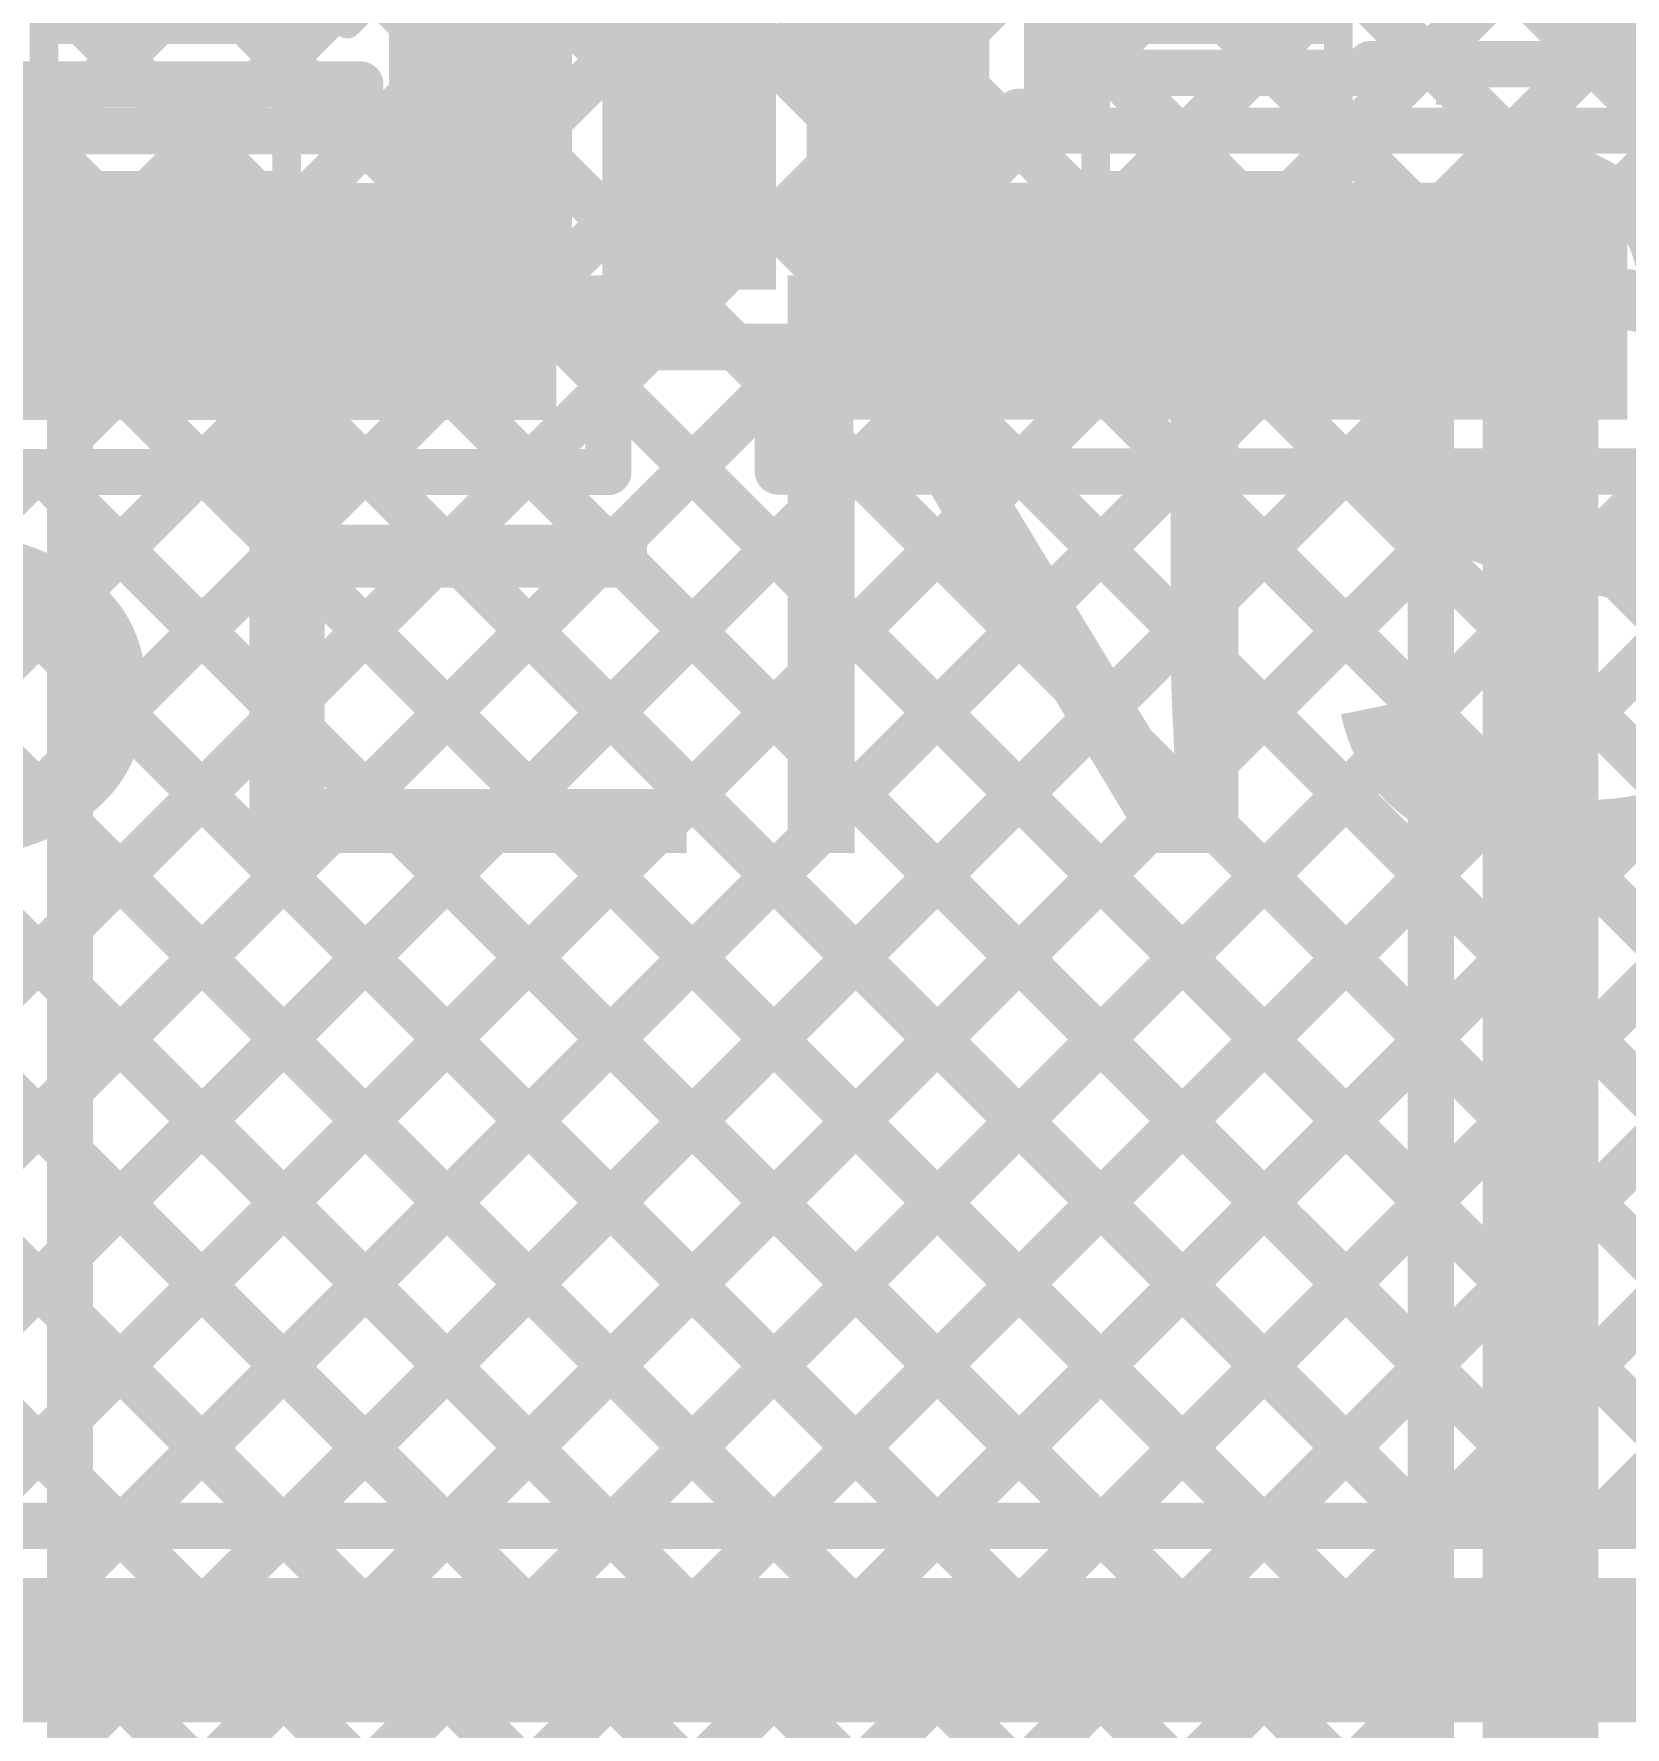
# Model space of a CAD drawing. Header units: millimetres. Extents: x -0.08 to 7.12, y -0.08 to 3.98.
# Drawn here: x 5.6952 to 5.9706, y 3.3497 to 3.6427 of the extents above; entities that cross this region are included whole.
import ezdxf

# ---------------------------------------------------------------- set-up
doc = ezdxf.new("R2010")
doc.units = ezdxf.units.MM
doc.header["$MEASUREMENT"] = 0
for name, color, linetype in [('BottomLayer', 5, 'Continuous'), ('TopLayer', 1, 'Continuous'), ('TopOverlay', 2, 'Continuous'), ('TopPaste', 8, 'Continuous'), ('TopSolder', 216, 'Continuous'), ('ViaHoleLayer', 16, 'Continuous')]:
    doc.layers.add(name, color=color, linetype=linetype)
doc.styles.add('Arial', font='', dxfattribs={"height": 0.2})
doc.styles.get('Arial').set_extended_font_data('Arial')

# ---------------------------------------------------------------- blocks, each defined once
blk = doc.blocks.new('DFN_6_EP_2_2__38')
at = {"layer": 'TopLayer'}
for points in [[(-0.01102, 0.02697), (0.01102, 0.02697), (0.01102, -0.02697), (-0.01102, -0.02697)], [(-0.04793, 0.02559), (-0.02431, 0.02559), (-0.02431, 0.01378), (-0.04793, 0.01378)], [(0.02431, 0.02559), (0.04793, 0.02559), (0.04793, 0.01378), (0.02431, 0.01378)], [(-0.04793, 0.00591), (-0.02431, 0.00591), (-0.02431, -0.00591), (-0.04793, -0.00591)], [(0.02431, 0.00591), (0.04793, 0.00591), (0.04793, -0.00591), (0.02431, -0.00591)], [(-0.04793, -0.01378), (-0.02431, -0.01378), (-0.02431, -0.02559), (-0.04793, -0.02559)], [(0.02431, -0.01378), (0.04793, -0.01378), (0.04793, -0.02559), (0.02431, -0.02559)]]:
    blk.add_hatch(color=1, dxfattribs=at).paths.add_polyline_path(points)
at = {"layer": 'TopPaste'}
for points in [[(-0.01102, 0.02697), (0.01102, 0.02697), (0.01102, -0.02697), (-0.01102, -0.02697)], [(-0.04793, 0.02559), (-0.02431, 0.02559), (-0.02431, 0.01378), (-0.04793, 0.01378)], [(0.02431, 0.02559), (0.04793, 0.02559), (0.04793, 0.01378), (0.02431, 0.01378)], [(-0.04793, 0.00591), (-0.02431, 0.00591), (-0.02431, -0.00591), (-0.04793, -0.00591)], [(0.02431, 0.00591), (0.04793, 0.00591), (0.04793, -0.00591), (0.02431, -0.00591)], [(-0.04793, -0.01378), (-0.02431, -0.01378), (-0.02431, -0.02559), (-0.04793, -0.02559)], [(0.02431, -0.01378), (0.04793, -0.01378), (0.04793, -0.02559), (0.02431, -0.02559)]]:
    blk.add_hatch(color=8, dxfattribs=at).paths.add_polyline_path(points)
at = {"layer": 'TopSolder'}
for points in [[(-0.05193, 0.02959), (-0.02031, 0.02959), (-0.02031, 0.00978), (-0.05193, 0.00978)], [(-0.01502, 0.03097), (0.01502, 0.03097), (0.01502, -0.03097), (-0.01502, -0.03097)], [(0.02031, 0.02959), (0.05193, 0.02959), (0.05193, 0.00978), (0.02031, 0.00978)], [(-0.05193, 0.00991), (-0.02031, 0.00991), (-0.02031, -0.00991), (-0.05193, -0.00991)], [(0.02031, 0.00991), (0.05193, 0.00991), (0.05193, -0.00991), (0.02031, -0.00991)], [(-0.05193, -0.00978), (-0.02031, -0.00978), (-0.02031, -0.02959), (-0.05193, -0.02959)], [(0.02031, -0.00978), (0.05193, -0.00978), (0.05193, -0.02959), (0.02031, -0.02959)]]:
    blk.add_hatch(color=216, dxfattribs=at).paths.add_polyline_path(points)
at = {"layer": 'TopOverlay', "const_width": 0.005}
for points in [[(-0.03937, 0.03137), (-0.03937, 0.03937)], [(-0.03937, 0.03937), (0.03937, 0.03937)], [(0.03937, 0.03137), (0.03937, 0.03937)], [(-0.05917, 0.015), (-0.05917, 0.025)], [(-0.05917, 0.025), (-0.05417, 0.02)], [(-0.05917, 0.015), (-0.05417, 0.02)], [(-0.03937, -0.03937), (-0.03937, -0.03137)], [(0.03937, -0.03937), (0.03937, -0.03137)], [(-0.03937, -0.03937), (0.03937, -0.03937)]]:
    blk.add_lwpolyline(points, dxfattribs=at)
at = {"layer": 'TopOverlay', "const_width": 0.0025}
for points in [[(-0.04062, 0.03937, 1), (-0.03812, 0.03937, 1)], [(-0.04062, 0.03937, 1), (-0.03812, 0.03937, 1)], [(0.03812, 0.03937, 1), (0.04062, 0.03937, 1)], [(0.03812, 0.03937, 1), (0.04062, 0.03937, 1)], [(-0.04062, 0.03137, 1), (-0.03812, 0.03137, 1)], [(0.03812, 0.03137, 1), (0.04062, 0.03137, 1)], [(-0.06042, 0.025, 1), (-0.05792, 0.025, 1)], [(-0.06042, 0.025, 1), (-0.05792, 0.025, 1)], [(-0.05542, 0.02, 1), (-0.05292, 0.02, 1)], [(-0.05542, 0.02, 1), (-0.05292, 0.02, 1)], [(-0.06042, 0.015, 1), (-0.05792, 0.015, 1)], [(-0.06042, 0.015, 1), (-0.05792, 0.015, 1)], [(-0.04062, -0.03137, 1), (-0.03812, -0.03137, 1)], [(0.03812, -0.03137, 1), (0.04062, -0.03137, 1)], [(-0.04062, -0.03937, 1), (-0.03812, -0.03937, 1)], [(-0.04062, -0.03937, 1), (-0.03812, -0.03937, 1)], [(0.03812, -0.03937, 1), (0.04062, -0.03937, 1)], [(0.03812, -0.03937, 1), (0.04062, -0.03937, 1)]]:
    blk.add_lwpolyline(points, format="xyb", close=True, dxfattribs=at)
blk = doc.blocks.new('R___0603_51')
at = {"layer": 'TopLayer'}
for points in [[(-0.015, 0.0175), (-0.015, -0.0175), (-0.045, -0.0175), (-0.045, 0.0175)], [(0.045, 0.0175), (0.045, -0.0175), (0.015, -0.0175), (0.015, 0.0175)]]:
    blk.add_hatch(color=1, dxfattribs=at).paths.add_polyline_path(points)
at = {"layer": 'TopPaste'}
for points in [[(-0.015, 0.0175), (-0.015, -0.0175), (-0.045, -0.0175), (-0.045, 0.0175)], [(0.045, 0.0175), (0.045, -0.0175), (0.015, -0.0175), (0.015, 0.0175)]]:
    blk.add_hatch(color=8, dxfattribs=at).paths.add_polyline_path(points)
at = {"layer": 'TopSolder'}
for points in [[(-0.011, 0.0215), (-0.011, -0.0215), (-0.049, -0.0215), (-0.049, 0.0215)], [(0.049, 0.0215), (0.049, -0.0215), (0.011, -0.0215), (0.011, 0.0215)]]:
    blk.add_hatch(color=216, dxfattribs=at).paths.add_polyline_path(points)
at = {"layer": 'TopOverlay', "const_width": 0.005}
for points in [[(-0.048, 0.021), (-0.048, -0.021)], [(-0.048, 0.021), (0.048, 0.021)], [(0.048, 0.021), (0.048, -0.021)], [(-0.048, -0.021), (0.048, -0.021)]]:
    blk.add_lwpolyline(points, dxfattribs=at)
at = {"layer": 'TopOverlay', "const_width": 0.0025}
for points in [[(-0.04925, 0.021, 1), (-0.04675, 0.021, 1)], [(-0.04925, 0.021, 1), (-0.04675, 0.021, 1)], [(0.04675, 0.021, 1), (0.04925, 0.021, 1)], [(0.04675, 0.021, 1), (0.04925, 0.021, 1)], [(-0.04925, -0.021, 1), (-0.04675, -0.021, 1)], [(-0.04925, -0.021, 1), (-0.04675, -0.021, 1)], [(0.04675, -0.021, 1), (0.04925, -0.021, 1)], [(0.04675, -0.021, 1), (0.04925, -0.021, 1)]]:
    blk.add_lwpolyline(points, format="xyb", close=True, dxfattribs=at)
blk = doc.blocks.new('R___0603_52')
at = {"layer": 'TopLayer'}
for points in [[(-0.015, 0.0175), (-0.015, -0.0175), (-0.045, -0.0175), (-0.045, 0.0175)], [(0.045, 0.0175), (0.045, -0.0175), (0.015, -0.0175), (0.015, 0.0175)]]:
    blk.add_hatch(color=1, dxfattribs=at).paths.add_polyline_path(points)
at = {"layer": 'TopPaste'}
for points in [[(-0.015, 0.0175), (-0.015, -0.0175), (-0.045, -0.0175), (-0.045, 0.0175)], [(0.045, 0.0175), (0.045, -0.0175), (0.015, -0.0175), (0.015, 0.0175)]]:
    blk.add_hatch(color=8, dxfattribs=at).paths.add_polyline_path(points)
at = {"layer": 'TopSolder'}
for points in [[(-0.011, 0.0215), (-0.011, -0.0215), (-0.049, -0.0215), (-0.049, 0.0215)], [(0.049, 0.0215), (0.049, -0.0215), (0.011, -0.0215), (0.011, 0.0215)]]:
    blk.add_hatch(color=216, dxfattribs=at).paths.add_polyline_path(points)
at = {"layer": 'TopOverlay', "const_width": 0.005}
for points in [[(-0.048, 0.021), (-0.048, -0.021)], [(-0.048, 0.021), (0.048, 0.021)], [(0.048, 0.021), (0.048, -0.021)], [(-0.048, -0.021), (0.048, -0.021)]]:
    blk.add_lwpolyline(points, dxfattribs=at)
at = {"layer": 'TopOverlay', "const_width": 0.0025}
for points in [[(-0.04925, 0.021, 1), (-0.04675, 0.021, 1)], [(-0.04925, 0.021, 1), (-0.04675, 0.021, 1)], [(0.04675, 0.021, 1), (0.04925, 0.021, 1)], [(0.04675, 0.021, 1), (0.04925, 0.021, 1)], [(-0.04925, -0.021, 1), (-0.04675, -0.021, 1)], [(-0.04925, -0.021, 1), (-0.04675, -0.021, 1)], [(0.04675, -0.021, 1), (0.04925, -0.021, 1)], [(0.04675, -0.021, 1), (0.04925, -0.021, 1)]]:
    blk.add_lwpolyline(points, format="xyb", close=True, dxfattribs=at)

msp = doc.modelspace()

# ---------------------------------------------------------------- hatches: boundary and pattern name
at = {"layer": 'BottomLayer'}
h = msp.add_hatch(color=5, dxfattribs=at)
edge = h.paths.add_edge_path()
edge.add_arc((5.956, 3.599), 0.01181, 0, 360)
at = {"layer": 'TopLayer'}
for points in [[(5.78567, 3.61691), (5.662, 3.61691), (5.662, 3.57591), (5.78567, 3.57591)], [(5.833, 3.576), (5.971, 3.576), (5.971, 3.617), (5.833, 3.617)]]:
    msp.add_hatch(color=1, dxfattribs=at).paths.add_polyline_path(points)
h = msp.add_hatch(color=1, dxfattribs=at)
edge = h.paths.add_edge_path()
edge.add_arc((5.956, 3.599), 0.01181, 0, 360)
at = {"layer": 'ViaHoleLayer'}
h = msp.add_hatch(color=16, dxfattribs=at)
edge = h.paths.add_edge_path()
edge.add_arc((5.956, 3.599), 0.00591, 0, 360)

# ---------------------------------------------------------------- linework, layer by layer
at = {"layer": 'BottomLayer'}
for points, const_width in [([(5.66165, 3.7435), (5.937, 3.46815)], 0.008), ([(5.68993, 3.7435), (5.937, 3.49643)], 0.008), ([(5.71821, 3.7435), (5.937, 3.52471)], 0.008), ([(5.69053, 3.61875), (5.80519, 3.73341)], 0.008), ([(5.64663, 3.73023), (5.937, 3.43986)], 0.008), ([(5.63249, 3.71609), (5.937, 3.41158)], 0.008), ([(5.70146, 3.60139), (5.81181, 3.71175)], 0.008), ([(5.7015, 3.57315), (5.8079, 3.67955)], 0.008), ([(5.7015, 3.54487), (5.81424, 3.65761)], 0.008), ([(5.6675, 3.65279), (5.937, 3.38329)], 0.008), ([(5.7015, 3.4883), (5.8667, 3.6535)], 0.008), ([(5.7015, 3.40345), (5.95155, 3.6535)], 0.008), ([(5.7015, 3.46001), (5.89499, 3.6535)], 0.008), ([(5.7015, 3.43173), (5.92327, 3.6535)], 0.008), ([(5.7015, 3.37516), (5.97984, 3.6535)], 0.008), ([(5.86478, 3.6535), (5.937, 3.58128)], 0.008), ([(5.89307, 3.6535), (5.93769, 3.60888)], 0.008), ([(5.92135, 3.6535), (5.95506, 3.61979)], 0.008), ([(5.94964, 3.6535), (6.39001, 3.21313)], 0.008), ([(5.96948, 3.61486), (6.00812, 3.6535)], 0.008), ([(5.7015, 3.51658), (5.83412, 3.6492)], 0.008), ([(5.83994, 3.65006), (5.937, 3.553)], 0.008), ([(5.956, 3.2422), (5.956, 3.599)], 0.02), ([(5.7015, 3.13491), (5.7015, 3.6)], 0.008), ([(5.7015, 3.59051), (5.937, 3.35501)], 0.008), ([(5.937, 3.25023), (5.937, 3.59051)], 0.008), ([(5.7015, 3.34688), (5.937, 3.58238)], 0.008), ([(5.7015, 3.56222), (5.937, 3.32672)], 0.008), ([(5.7015, 3.31859), (5.937, 3.55409)], 0.008), ([(5.7015, 3.53394), (5.937, 3.29844)], 0.008), ([(5.7015, 3.29031), (5.937, 3.52581)], 0.008), ([(5.7015, 3.50566), (5.937, 3.27016)], 0.008), ([(5.7015, 3.26202), (5.937, 3.49752)], 0.008), ([(5.7015, 3.47737), (5.93542, 3.24345)], 0.008), ([(5.7015, 3.23374), (5.937, 3.46924)], 0.008), ([(5.7015, 3.44909), (5.9372, 3.21339)], 0.008), ([(5.7015, 3.20546), (5.937, 3.44096)], 0.008), ([(5.7015, 3.4208), (5.9372, 3.18511)], 0.008), ([(5.7015, 3.17717), (5.937, 3.41267)], 0.008), ([(5.7015, 3.39252), (5.9372, 3.15682)], 0.008), ([(5.7015, 3.14889), (5.937, 3.38439)], 0.008), ([(5.7015, 3.36423), (5.9372, 3.12854)], 0.008), ([(5.70865, 3.12775), (5.937, 3.3561)], 0.008)]:
    msp.add_lwpolyline(points, dxfattribs=dict(at, const_width=const_width))
at = {"layer": 'BottomLayer', "const_width": 0.008}
for points in [[(5.6675, 3.61749, -0.610096), (5.7015, 3.6)], [(5.937, 3.59051, -1.235776), (5.97681, 3.599)]]:
    msp.add_lwpolyline(points, format="xyb", dxfattribs=at)
at = {"layer": 'BottomLayer'}
for points, const_width in [([(5.95306, 3.61979, 1), (5.95706, 3.61979, 1)], 0.004), ([(5.96748, 3.61486, 1), (5.97148, 3.61486, 1)], 0.004), ([(5.93569, 3.60888, 1), (5.93969, 3.60888, 1)], 0.004), ([(5.951, 3.599, 1), (5.961, 3.599, 1)], 0.01), ([(5.69946, 3.60139, 1), (5.70345, 3.60139, 1)], 0.004), ([(5.6995, 3.6, 1), (5.7035, 3.6, 1)], 0.004), ([(5.6995, 3.6, 1), (5.7035, 3.6, 1)], 0.004), ([(5.6995, 3.59051, 1), (5.7035, 3.59051, 1)], 0.004), ([(5.935, 3.59051, 1), (5.939, 3.59051, 1)], 0.004), ([(5.935, 3.59051, 1), (5.939, 3.59051, 1)], 0.004), ([(5.935, 3.58238, 1), (5.939, 3.58238, 1)], 0.004), ([(5.935, 3.58128, 1), (5.939, 3.58128, 1)], 0.004), ([(5.6995, 3.57315, 1), (5.7035, 3.57315, 1)], 0.004), ([(5.6995, 3.56222, 1), (5.7035, 3.56222, 1)], 0.004), ([(5.935, 3.55409, 1), (5.939, 3.55409, 1)], 0.004), ([(5.935, 3.553, 1), (5.939, 3.553, 1)], 0.004), ([(5.6995, 3.54487, 1), (5.7035, 3.54487, 1)], 0.004), ([(5.6995, 3.53394, 1), (5.7035, 3.53394, 1)], 0.004), ([(5.935, 3.52581, 1), (5.939, 3.52581, 1)], 0.004), ([(5.935, 3.52471, 1), (5.939, 3.52471, 1)], 0.004), ([(5.6995, 3.51658, 1), (5.7035, 3.51658, 1)], 0.004), ([(5.6995, 3.50566, 1), (5.7035, 3.50566, 1)], 0.004), ([(5.935, 3.49752, 1), (5.939, 3.49752, 1)], 0.004), ([(5.935, 3.49643, 1), (5.939, 3.49643, 1)], 0.004), ([(5.6995, 3.4883, 1), (5.7035, 3.4883, 1)], 0.004), ([(5.6995, 3.47737, 1), (5.7035, 3.47737, 1)], 0.004), ([(5.935, 3.46924, 1), (5.939, 3.46924, 1)], 0.004), ([(5.935, 3.46815, 1), (5.939, 3.46815, 1)], 0.004), ([(5.6995, 3.46001, 1), (5.7035, 3.46001, 1)], 0.004), ([(5.6995, 3.44909, 1), (5.7035, 3.44909, 1)], 0.004), ([(5.935, 3.44096, 1), (5.939, 3.44096, 1)], 0.004), ([(5.935, 3.43986, 1), (5.939, 3.43986, 1)], 0.004), ([(5.6995, 3.43173, 1), (5.7035, 3.43173, 1)], 0.004), ([(5.6995, 3.4208, 1), (5.7035, 3.4208, 1)], 0.004), ([(5.935, 3.41267, 1), (5.939, 3.41267, 1)], 0.004), ([(5.935, 3.41158, 1), (5.939, 3.41158, 1)], 0.004), ([(5.6995, 3.40345, 1), (5.7035, 3.40345, 1)], 0.004), ([(5.6995, 3.39252, 1), (5.7035, 3.39252, 1)], 0.004), ([(5.935, 3.38439, 1), (5.939, 3.38439, 1)], 0.004), ([(5.935, 3.38329, 1), (5.939, 3.38329, 1)], 0.004), ([(5.6995, 3.37516, 1), (5.7035, 3.37516, 1)], 0.004), ([(5.6995, 3.36423, 1), (5.7035, 3.36423, 1)], 0.004), ([(5.935, 3.3561, 1), (5.939, 3.3561, 1)], 0.004), ([(5.935, 3.35501, 1), (5.939, 3.35501, 1)], 0.004), ([(5.6995, 3.34688, 1), (5.7035, 3.34688, 1)], 0.004)]:
    msp.add_lwpolyline(points, format="xyb", close=True, dxfattribs=dict(at, const_width=const_width))
at = {"layer": 'TopLayer'}
for points, const_width in [([(5.8735, 3.636), (5.8735, 3.684)], 0.008), ([(5.87059, 3.62924), (5.87059, 3.66906)], 0.008), ([(5.80866, 3.64313), (5.81468, 3.64915)], 0.01), ([(5.87059, 3.64769), (5.8735, 3.64478)], 0.008), ([(5.80866, 3.62946), (5.80866, 3.64313)], 0.01), ([(5.68179, 3.6385), (5.69439, 3.62591)], 0.008), ([(5.82398, 3.3845), (6.07698, 3.6375)], 0.008), ([(5.85226, 3.3845), (6.10526, 3.6375)], 0.008), ([(5.88054, 3.3845), (6.13354, 3.6375)], 0.008), ([(5.90883, 3.3845), (6.16183, 3.6375)], 0.008), ([(5.92405, 3.626), (5.93555, 3.6375)], 0.008), ([(5.9265, 3.6375), (6.44257, 3.6375)], 0.008), ([(5.93711, 3.3845), (6.19011, 3.6375)], 0.008), ([(5.93735, 3.6375), (5.94885, 3.626)], 0.008), ([(5.95234, 3.626), (5.96384, 3.6375)], 0.008), ([(5.9654, 3.3845), (6.2184, 3.6375)], 0.008), ([(5.96564, 3.6375), (5.97714, 3.626)], 0.008), ([(5.691, 3.634), (5.748, 3.634)], 0.008), ([(5.691, 3.634), (5.748, 3.634)], 0.008), ([(5.69769, 3.62591), (5.70578, 3.634)], 0.008), ([(5.71458, 3.634), (5.72267, 3.62591)], 0.008), ([(5.72597, 3.62591), (5.73406, 3.634)], 0.008), ([(5.74286, 3.634), (5.75096, 3.62591)], 0.008), ([(5.748, 3.634), (5.75173, 3.634)], 0.008), ([(5.75173, 3.62591), (5.75173, 3.634)], 0.008), ([(5.86749, 3.626), (5.87749, 3.636)], 0.008), ([(5.8735, 3.636), (5.9265, 3.636)], 0.008), ([(5.88228, 3.636), (5.89228, 3.626)], 0.008), ([(5.89577, 3.626), (5.90577, 3.636)], 0.008), ([(5.91057, 3.636), (5.92057, 3.626)], 0.008), ([(5.80866, 3.5925), (5.80866, 3.62946)], 0.01), ([(5.86559, 3.62924), (5.87059, 3.62924)], 0.008), ([(5.86559, 3.626), (5.86559, 3.62924)], 0.008), ([(5.653, 3.62591), (5.75173, 3.62591)], 0.008), ([(5.86559, 3.626), (5.98, 3.626)], 0.008), ([(5.72854, 3.60978), (5.77254, 3.60978)], 0.01), ([(5.84478, 3.60978), (5.845, 3.61)], 0.01), ([(5.845, 3.61), (5.84613, 3.60887)], 0.01), ([(5.84613, 3.60887), (5.89013, 3.60887)], 0.01), ([(5.89013, 3.60887), (5.9, 3.599)], 0.01), ([(5.79467, 3.56691), (5.79467, 3.5885)], 0.008), ([(5.79467, 3.5885), (5.824, 3.5885)], 0.008), ([(5.79467, 3.58147), (5.8017, 3.5885)], 0.008), ([(5.81665, 3.5885), (5.824, 3.58115)], 0.008), ([(5.824, 3.567), (5.824, 3.5885)], 0.008), ([(5.59787, 3.581), (5.79437, 3.3845)], 0.008), ([(5.62599, 3.3845), (5.824, 3.58251)], 0.008), ([(5.62616, 3.581), (5.82266, 3.3845)], 0.008), ([(5.79467, 3.58219), (5.99236, 3.3845)], 0.008), ([(5.57723, 3.57336), (5.76609, 3.3845)], 0.008), ([(5.12, 2.96337), (5.72354, 3.56691)], 0.008), ([(5.12, 2.99165), (5.69525, 3.56691)], 0.008), ([(5.12, 2.93508), (5.75182, 3.56691)], 0.008), ([(5.5977, 3.3845), (5.78011, 3.56691)], 0.008), ([(5.653, 3.56691), (5.79467, 3.56691)], 0.008), ([(5.65427, 3.3845), (5.83677, 3.567)], 0.008), ([(5.66853, 3.56691), (5.85094, 3.3845)], 0.008), ([(5.68255, 3.3845), (5.86505, 3.567)], 0.008), ([(5.69682, 3.56691), (5.87922, 3.3845)], 0.008), ([(5.71084, 3.3845), (5.89334, 3.567)], 0.008), ([(5.7251, 3.56691), (5.90751, 3.3845)], 0.008), ([(5.73912, 3.3845), (5.92162, 3.567)], 0.008), ([(5.75339, 3.56691), (5.93579, 3.3845)], 0.008), ([(5.76741, 3.3845), (5.94991, 3.567)], 0.008), ([(5.78167, 3.56691), (5.96408, 3.3845)], 0.008), ([(5.79569, 3.3845), (5.97819, 3.567)], 0.008), ([(5.824, 3.567), (5.98, 3.567)], 0.008), ([(5.83815, 3.567), (6.02065, 3.3845)], 0.008), ([(5.86643, 3.567), (6.04893, 3.3845)], 0.008), ([(5.89471, 3.567), (6.07721, 3.3845)], 0.008), ([(5.923, 3.567), (6.1055, 3.3845)], 0.008), ([(5.95128, 3.567), (6.13378, 3.3845)], 0.008), ([(5.56309, 3.55922), (5.7378, 3.3845)], 0.008), ([(5.54894, 3.54507), (5.70952, 3.3845)], 0.008), ([(5.5938, 3.3845), (6.09, 3.3845)], 0.008), ([(5.5938, 3.363), (6.09, 3.363)], 0.025)]:
    msp.add_lwpolyline(points, dxfattribs=dict(at, const_width=const_width))
for points, const_width in [([(5.80616, 3.64313, 1), (5.81116, 3.64313, 1)], 0.005), ([(5.80616, 3.64313, 1), (5.81116, 3.64313, 1)], 0.005), ([(5.8715, 3.64478, 1), (5.8755, 3.64478, 1)], 0.004), ([(5.9245, 3.6375, 1), (5.9285, 3.6375, 1)], 0.004), ([(5.93355, 3.6375, 1), (5.93755, 3.6375, 1)], 0.004), ([(5.93535, 3.6375, 1), (5.93935, 3.6375, 1)], 0.004), ([(5.96184, 3.6375, 1), (5.96584, 3.6375, 1)], 0.004), ([(5.96364, 3.6375, 1), (5.96764, 3.6375, 1)], 0.004), ([(5.70378, 3.634, 1), (5.70778, 3.634, 1)], 0.004), ([(5.71258, 3.634, 1), (5.71658, 3.634, 1)], 0.004), ([(5.73206, 3.634, 1), (5.73606, 3.634, 1)], 0.004), ([(5.74086, 3.634, 1), (5.74486, 3.634, 1)], 0.004), ([(5.746, 3.634, 1), (5.75, 3.634, 1)], 0.004), ([(5.746, 3.634, 1), (5.75, 3.634, 1)], 0.004), ([(5.746, 3.634, 1), (5.75, 3.634, 1)], 0.004), ([(5.74973, 3.634, 1), (5.75373, 3.634, 1)], 0.004), ([(5.74973, 3.634, 1), (5.75373, 3.634, 1)], 0.004), ([(5.8715, 3.636, 1), (5.8755, 3.636, 1)], 0.004), ([(5.8715, 3.636, 1), (5.8755, 3.636, 1)], 0.004), ([(5.87549, 3.636, 1), (5.87949, 3.636, 1)], 0.004), ([(5.88028, 3.636, 1), (5.88428, 3.636, 1)], 0.004), ([(5.90377, 3.636, 1), (5.90777, 3.636, 1)], 0.004), ([(5.90857, 3.636, 1), (5.91257, 3.636, 1)], 0.004), ([(5.9245, 3.636, 1), (5.9285, 3.636, 1)], 0.004), ([(5.80616, 3.62946, 1), (5.81116, 3.62946, 1)], 0.005), ([(5.80616, 3.62946, 1), (5.81116, 3.62946, 1)], 0.005), ([(5.86359, 3.62924, 1), (5.86759, 3.62924, 1)], 0.004), ([(5.86359, 3.62924, 1), (5.86759, 3.62924, 1)], 0.004), ([(5.86859, 3.62924, 1), (5.87259, 3.62924, 1)], 0.004), ([(5.86859, 3.62924, 1), (5.87259, 3.62924, 1)], 0.004), ([(5.69239, 3.62591, 1), (5.69639, 3.62591, 1)], 0.004), ([(5.69569, 3.62591, 1), (5.69969, 3.62591, 1)], 0.004), ([(5.72067, 3.62591, 1), (5.72467, 3.62591, 1)], 0.004), ([(5.72397, 3.62591, 1), (5.72797, 3.62591, 1)], 0.004), ([(5.74896, 3.62591, 1), (5.75296, 3.62591, 1)], 0.004), ([(5.74973, 3.62591, 1), (5.75373, 3.62591, 1)], 0.004), ([(5.74973, 3.62591, 1), (5.75373, 3.62591, 1)], 0.004), ([(5.86359, 3.626, 1), (5.86759, 3.626, 1)], 0.004), ([(5.86359, 3.626, 1), (5.86759, 3.626, 1)], 0.004), ([(5.86549, 3.626, 1), (5.86949, 3.626, 1)], 0.004), ([(5.89028, 3.626, 1), (5.89428, 3.626, 1)], 0.004), ([(5.89377, 3.626, 1), (5.89777, 3.626, 1)], 0.004), ([(5.91857, 3.626, 1), (5.92257, 3.626, 1)], 0.004), ([(5.92205, 3.626, 1), (5.92605, 3.626, 1)], 0.004), ([(5.94685, 3.626, 1), (5.95085, 3.626, 1)], 0.004), ([(5.95034, 3.626, 1), (5.95434, 3.626, 1)], 0.004), ([(5.72604, 3.60978, 1), (5.73104, 3.60978, 1)], 0.005), ([(5.77004, 3.60978, 1), (5.77504, 3.60978, 1)], 0.005), ([(5.84228, 3.60978, 1), (5.84728, 3.60978, 1)], 0.005), ([(5.8425, 3.61, 1), (5.8475, 3.61, 1)], 0.005), ([(5.8425, 3.61, 1), (5.8475, 3.61, 1)], 0.005), ([(5.84363, 3.60887, 1), (5.84863, 3.60887, 1)], 0.005), ([(5.84363, 3.60887, 1), (5.84863, 3.60887, 1)], 0.005), ([(5.88763, 3.60887, 1), (5.89263, 3.60887, 1)], 0.005), ([(5.88763, 3.60887, 1), (5.89263, 3.60887, 1)], 0.005), ([(5.8975, 3.599, 1), (5.9025, 3.599, 1)], 0.005), ([(5.80616, 3.5925, 1), (5.81116, 3.5925, 1)], 0.005), ([(5.79267, 3.5885, 1), (5.79667, 3.5885, 1)], 0.004), ([(5.79267, 3.5885, 1), (5.79667, 3.5885, 1)], 0.004), ([(5.7997, 3.5885, 1), (5.8037, 3.5885, 1)], 0.004), ([(5.81465, 3.5885, 1), (5.81865, 3.5885, 1)], 0.004), ([(5.822, 3.5885, 1), (5.826, 3.5885, 1)], 0.004), ([(5.822, 3.5885, 1), (5.826, 3.5885, 1)], 0.004), ([(5.79267, 3.58219, 1), (5.79667, 3.58219, 1)], 0.004), ([(5.79267, 3.58147, 1), (5.79667, 3.58147, 1)], 0.004), ([(5.822, 3.58251, 1), (5.826, 3.58251, 1)], 0.004), ([(5.822, 3.58115, 1), (5.826, 3.58115, 1)], 0.004), ([(5.69325, 3.56691, 1), (5.69725, 3.56691, 1)], 0.004), ([(5.69482, 3.56691, 1), (5.69882, 3.56691, 1)], 0.004), ([(5.72154, 3.56691, 1), (5.72554, 3.56691, 1)], 0.004), ([(5.7231, 3.56691, 1), (5.7271, 3.56691, 1)], 0.004), ([(5.74982, 3.56691, 1), (5.75382, 3.56691, 1)], 0.004), ([(5.75139, 3.56691, 1), (5.75539, 3.56691, 1)], 0.004), ([(5.77811, 3.56691, 1), (5.78211, 3.56691, 1)], 0.004), ([(5.77967, 3.56691, 1), (5.78367, 3.56691, 1)], 0.004), ([(5.79267, 3.56691, 1), (5.79667, 3.56691, 1)], 0.004), ([(5.79267, 3.56691, 1), (5.79667, 3.56691, 1)], 0.004), ([(5.822, 3.567, 1), (5.826, 3.567, 1)], 0.004), ([(5.822, 3.567, 1), (5.826, 3.567, 1)], 0.004), ([(5.83477, 3.567, 1), (5.83877, 3.567, 1)], 0.004), ([(5.83615, 3.567, 1), (5.84015, 3.567, 1)], 0.004), ([(5.86305, 3.567, 1), (5.86705, 3.567, 1)], 0.004), ([(5.86443, 3.567, 1), (5.86843, 3.567, 1)], 0.004), ([(5.89134, 3.567, 1), (5.89534, 3.567, 1)], 0.004), ([(5.89271, 3.567, 1), (5.89671, 3.567, 1)], 0.004), ([(5.91962, 3.567, 1), (5.92362, 3.567, 1)], 0.004), ([(5.921, 3.567, 1), (5.925, 3.567, 1)], 0.004), ([(5.94791, 3.567, 1), (5.95191, 3.567, 1)], 0.004), ([(5.94928, 3.567, 1), (5.95328, 3.567, 1)], 0.004), ([(5.70752, 3.3845, 1), (5.71152, 3.3845, 1)], 0.004), ([(5.70884, 3.3845, 1), (5.71284, 3.3845, 1)], 0.004), ([(5.7358, 3.3845, 1), (5.7398, 3.3845, 1)], 0.004), ([(5.73712, 3.3845, 1), (5.74112, 3.3845, 1)], 0.004), ([(5.76409, 3.3845, 1), (5.76809, 3.3845, 1)], 0.004), ([(5.76541, 3.3845, 1), (5.76941, 3.3845, 1)], 0.004), ([(5.79237, 3.3845, 1), (5.79637, 3.3845, 1)], 0.004), ([(5.79369, 3.3845, 1), (5.79769, 3.3845, 1)], 0.004), ([(5.82066, 3.3845, 1), (5.82466, 3.3845, 1)], 0.004), ([(5.82198, 3.3845, 1), (5.82598, 3.3845, 1)], 0.004), ([(5.84894, 3.3845, 1), (5.85294, 3.3845, 1)], 0.004), ([(5.85026, 3.3845, 1), (5.85426, 3.3845, 1)], 0.004), ([(5.87722, 3.3845, 1), (5.88122, 3.3845, 1)], 0.004), ([(5.87854, 3.3845, 1), (5.88255, 3.3845, 1)], 0.004), ([(5.90551, 3.3845, 1), (5.90951, 3.3845, 1)], 0.004), ([(5.90683, 3.3845, 1), (5.91083, 3.3845, 1)], 0.004), ([(5.93379, 3.3845, 1), (5.93779, 3.3845, 1)], 0.004), ([(5.93511, 3.3845, 1), (5.93911, 3.3845, 1)], 0.004), ([(5.96208, 3.3845, 1), (5.96608, 3.3845, 1)], 0.004), ([(5.9634, 3.3845, 1), (5.9674, 3.3845, 1)], 0.004)]:
    msp.add_lwpolyline(points, format="xyb", close=True, dxfattribs=dict(at, const_width=const_width))

# ---------------------------------------------------------------- block references
at = {"rotation": 90}
for name, p in [('R___0603_52', (5.718, 3.63)), ('R___0603_51', (5.9, 3.63))]:
    msp.add_blockref(name, p, dxfattribs=at)
msp.add_blockref('DFN_6_EP_2_2__38', (5.80866, 3.62946))

# ---------------------------------------------------------------- texts
at = {"layer": 'TopOverlay', "style": 'Arial'}
msp.add_text('R18', height=0.045, dxfattribs=at).set_placement((5.93277, 3.63051))
msp.add_text('SENSOR', height=0.1, rotation=360, dxfattribs=at).set_placement((5.6279, 3.50096))

doc.saveas('drawing.dxf')
